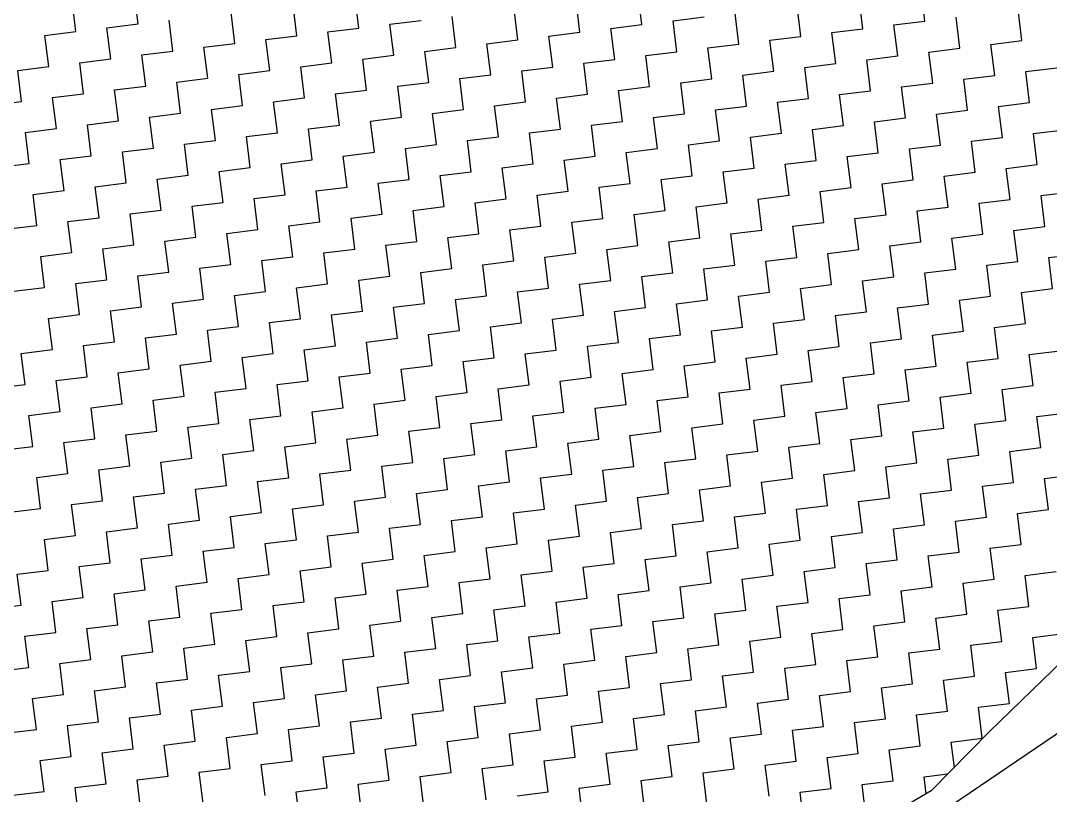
# Model space of a CAD drawing. Header units: metres. Extents: x 286056 to 292206, y 2024114 to 2027347.
# Drawn here: x 290904.5 to 291223.7, y 2025028 to 2025268.2 of the extents above; entities that cross this region are included whole.
import ezdxf

# ---------------------------------------------------------------- set-up
doc = ezdxf.new("R2010")
doc.units = ezdxf.units.M
doc.header["$LTSCALE"] = 0.3
doc.header["$MEASUREMENT"] = 0
doc.layers.add('POLY_HATCH', color=12, linetype='Continuous')
doc.layers.add('V_BOUND_LINE', color=7, linetype='Continuous')

# ---------------------------------------------------------------- blocks, each defined once
blk = doc.blocks.new('13')
at = {"layer": 'POLY_HATCH', "linetype": 'Continuous'}
for p, q in [((597.5, 223.75), (597.5, 225)), ((600, 223.75), (600, 225)), ((596.25, 223.75), (597.5, 223.75)), ((596.25, 222.5), (596.25, 223.75)), ((598.75, 223.75), (600, 223.75)), ((598.75, 222.5), (598.75, 223.75)), ((601.25, 222.5), (601.25, 223.75)), ((603.75, 222.5), (603.75, 223.75)), ((606.25, 222.5), (606.25, 223.75)), ((608.75, 222.5), (608.75, 223.75)), ((595, 222.5), (596.25, 222.5)), ((595, 221.25), (595, 222.5)), ((597.5, 222.5), (598.75, 222.5)), ((597.5, 221.25), (597.5, 222.5)), ((600, 222.5), (601.25, 222.5)), ((600, 221.25), (600, 222.5)), ((602.5, 222.5), (603.75, 222.5)), ((602.5, 221.25), (602.5, 222.5)), ((605, 222.5), (606.25, 222.5)), ((605, 221.25), (605, 222.5)), ((607.5, 222.5), (608.75, 222.5)), ((607.5, 221.25), (607.5, 222.5)), ((610, 222.5), (611.25, 222.5)), ((610, 221.25), (610, 222.5)), ((612.5, 221.25), (612.5, 222.5)), ((615, 221.25), (615, 222.5)), ((617.5, 221.25), (617.5, 222.5)), ((620, 221.25), (620, 222.5)), ((593.75, 221.25), (595, 221.25)), ((596.25, 221.25), (597.5, 221.25)), ((596.25, 220), (596.25, 221.25)), ((598.75, 221.25), (600, 221.25)), ((598.75, 220), (598.75, 221.25)), ((601.25, 221.25), (602.5, 221.25)), ((601.25, 220), (601.25, 221.25)), ((603.75, 221.25), (605, 221.25)), ((603.75, 220), (603.75, 221.25)), ((606.25, 221.25), (607.5, 221.25)), ((606.25, 220), (606.25, 221.25)), ((608.75, 221.25), (610, 221.25)), ((608.75, 220), (608.75, 221.25)), ((611.25, 221.25), (612.5, 221.25)), ((611.25, 220), (611.25, 221.25)), ((613.75, 221.25), (615, 221.25)), ((613.75, 220), (613.75, 221.25)), ((616.25, 221.25), (617.5, 221.25)), ((616.25, 220), (616.25, 221.25)), ((618.75, 221.25), (620, 221.25)), ((618.75, 220), (618.75, 221.25)), ((621.25, 221.25), (622.5, 221.25)), ((621.25, 220), (621.25, 221.25)), ((623.75, 220), (623.75, 221.25)), ((626.25, 220), (626.25, 221.25)), ((628.75, 220), (628.75, 221.25)), ((631.25, 220), (631.25, 221.25)), ((595, 220), (596.25, 220)), ((595, 218.75), (595, 220)), ((597.5, 220), (598.75, 220)), ((597.5, 218.75), (597.5, 220)), ((600, 220), (601.25, 220)), ((600, 218.75), (600, 220)), ((602.5, 220), (603.75, 220)), ((602.5, 218.75), (602.5, 220)), ((605, 220), (606.25, 220)), ((605, 218.75), (605, 220)), ((607.5, 220), (608.75, 220)), ((607.5, 218.75), (607.5, 220)), ((610, 220), (611.25, 220)), ((610, 218.75), (610, 220)), ((612.5, 220), (613.75, 220)), ((612.5, 218.75), (612.5, 220)), ((615, 220), (616.25, 220)), ((615, 218.75), (615, 220)), ((617.5, 220), (618.75, 220)), ((617.5, 218.75), (617.5, 220)), ((620, 220), (621.25, 220)), ((620, 218.75), (620, 220)), ((622.5, 220), (623.75, 220)), ((622.5, 218.75), (622.5, 220)), ((625, 220), (626.25, 220)), ((625, 218.75), (625, 220)), ((627.5, 220), (628.75, 220)), ((627.5, 218.75), (627.5, 220)), ((630, 220), (631.25, 220)), ((630, 218.75), (630, 220)), ((632.5, 218.75), (632.5, 220)), ((635, 218.75), (635, 220)), ((593.75, 218.75), (595, 218.75)), ((596.25, 218.75), (597.5, 218.75)), ((596.25, 217.5), (596.25, 218.75)), ((598.75, 218.75), (600, 218.75)), ((598.75, 217.5), (598.75, 218.75)), ((601.25, 218.75), (602.5, 218.75)), ((601.25, 217.5), (601.25, 218.75)), ((603.75, 218.75), (605, 218.75)), ((603.75, 217.5), (603.75, 218.75)), ((606.25, 218.75), (607.5, 218.75)), ((606.25, 217.5), (606.25, 218.75)), ((608.75, 218.75), (610, 218.75)), ((608.75, 217.5), (608.75, 218.75)), ((611.25, 218.75), (612.5, 218.75)), ((611.25, 217.5), (611.25, 218.75)), ((613.75, 218.75), (615, 218.75)), ((613.75, 217.5), (613.75, 218.75)), ((616.25, 218.75), (617.5, 218.75)), ((616.25, 217.5), (616.25, 218.75)), ((618.75, 218.75), (620, 218.75)), ((618.75, 217.5), (618.75, 218.75)), ((621.25, 218.75), (622.5, 218.75)), ((621.25, 217.5), (621.25, 218.75)), ((623.75, 218.75), (625, 218.75)), ((623.75, 217.5), (623.75, 218.75)), ((626.25, 218.75), (627.5, 218.75)), ((626.25, 217.5), (626.25, 218.75)), ((628.75, 218.75), (630, 218.75)), ((628.75, 217.5), (628.75, 218.75)), ((631.25, 218.75), (632.5, 218.75)), ((631.25, 217.5), (631.25, 218.75)), ((633.75, 218.75), (635, 218.75)), ((633.75, 217.5), (633.75, 218.75)), ((595, 217.5), (596.25, 217.5)), ((595, 216.25), (595, 217.5)), ((597.5, 217.5), (598.75, 217.5)), ((597.5, 216.25), (597.5, 217.5)), ((600, 217.5), (601.25, 217.5)), ((600, 216.25), (600, 217.5)), ((602.5, 217.5), (603.75, 217.5)), ((602.5, 216.25), (602.5, 217.5)), ((605, 217.5), (606.25, 217.5)), ((605, 216.25), (605, 217.5)), ((607.5, 217.5), (608.75, 217.5)), ((607.5, 216.25), (607.5, 217.5)), ((610, 217.5), (611.25, 217.5)), ((610, 216.25), (610, 217.5)), ((612.5, 217.5), (613.75, 217.5)), ((612.5, 216.25), (612.5, 217.5)), ((615, 217.5), (616.25, 217.5)), ((615, 216.25), (615, 217.5)), ((617.5, 217.5), (618.75, 217.5)), ((617.5, 216.25), (617.5, 217.5)), ((620, 217.5), (621.25, 217.5)), ((620, 216.25), (620, 217.5)), ((622.5, 217.5), (623.75, 217.5)), ((622.5, 216.25), (622.5, 217.5)), ((625, 217.5), (626.25, 217.5)), ((625, 216.25), (625, 217.5)), ((627.5, 217.5), (628.75, 217.5)), ((627.5, 216.25), (627.5, 217.5)), ((630, 217.5), (631.25, 217.5)), ((630, 216.25), (630, 217.5)), ((632.5, 217.5), (633.75, 217.5)), ((632.5, 216.25), (632.5, 217.5)), ((635, 217.5), (636.25, 217.5)), ((635, 216.25), (635, 217.5)), ((593.75, 216.25), (595, 216.25)), ((596.25, 216.25), (597.5, 216.25)), ((596.25, 215), (596.25, 216.25)), ((598.75, 216.25), (600, 216.25)), ((598.75, 215), (598.75, 216.25)), ((601.25, 216.25), (602.5, 216.25)), ((601.25, 215), (601.25, 216.25)), ((603.75, 216.25), (605, 216.25)), ((603.75, 215), (603.75, 216.25)), ((606.25, 216.25), (607.5, 216.25)), ((606.25, 215), (606.25, 216.25)), ((608.75, 216.25), (610, 216.25)), ((608.75, 215), (608.75, 216.25)), ((611.25, 216.25), (612.5, 216.25)), ((611.25, 215), (611.25, 216.25)), ((613.75, 216.25), (615, 216.25)), ((613.75, 215), (613.75, 216.25)), ((616.25, 216.25), (617.5, 216.25)), ((616.25, 215), (616.25, 216.25)), ((618.75, 216.25), (620, 216.25)), ((618.75, 215), (618.75, 216.25)), ((621.25, 216.25), (622.5, 216.25)), ((621.25, 215), (621.25, 216.25)), ((623.75, 216.25), (625, 216.25)), ((623.75, 215), (623.75, 216.25)), ((626.25, 216.25), (627.5, 216.25)), ((626.25, 215), (626.25, 216.25)), ((628.75, 216.25), (630, 216.25)), ((628.75, 215), (628.75, 216.25)), ((631.25, 216.25), (632.5, 216.25)), ((631.25, 215), (631.25, 216.25)), ((633.75, 216.25), (635, 216.25)), ((633.75, 215), (633.75, 216.25)), ((595, 215), (596.25, 215)), ((595, 213.75), (595, 215)), ((597.5, 215), (598.75, 215)), ((597.5, 213.75), (597.5, 215)), ((600, 215), (601.25, 215)), ((600, 213.75), (600, 215)), ((602.5, 215), (603.75, 215)), ((602.5, 213.75), (602.5, 215)), ((605, 215), (606.25, 215)), ((605, 213.75), (605, 215)), ((607.5, 215), (608.75, 215)), ((607.5, 213.75), (607.5, 215)), ((610, 215), (611.25, 215)), ((610, 213.75), (610, 215)), ((612.5, 215), (613.75, 215)), ((612.5, 213.75), (612.5, 215)), ((615, 215), (616.25, 215)), ((615, 213.75), (615, 215)), ((617.5, 215), (618.75, 215)), ((617.5, 213.75), (617.5, 215)), ((620, 215), (621.25, 215)), ((620, 213.75), (620, 215)), ((622.5, 215), (623.75, 215)), ((622.5, 213.75), (622.5, 215)), ((625, 215), (626.25, 215)), ((625, 213.75), (625, 215)), ((627.5, 215), (628.75, 215)), ((627.5, 213.75), (627.5, 215)), ((630, 215), (631.25, 215)), ((630, 213.75), (630, 215)), ((632.5, 215), (633.75, 215)), ((632.5, 213.75), (632.5, 215)), ((635, 215), (636.25, 215)), ((635, 213.75), (635, 215)), ((593.75, 213.75), (595, 213.75)), ((596.25, 213.75), (597.5, 213.75)), ((596.25, 212.5), (596.25, 213.75)), ((598.75, 213.75), (600, 213.75)), ((598.75, 212.5), (598.75, 213.75)), ((601.25, 213.75), (602.5, 213.75)), ((601.25, 212.5), (601.25, 213.75)), ((603.75, 213.75), (605, 213.75)), ((603.75, 212.5), (603.75, 213.75)), ((606.25, 213.75), (607.5, 213.75)), ((606.25, 212.5), (606.25, 213.75)), ((608.75, 213.75), (610, 213.75)), ((608.75, 212.5), (608.75, 213.75)), ((611.25, 213.75), (612.5, 213.75)), ((611.25, 212.5), (611.25, 213.75)), ((613.75, 213.75), (615, 213.75)), ((613.75, 212.5), (613.75, 213.75)), ((616.25, 213.75), (617.5, 213.75)), ((616.25, 212.5), (616.25, 213.75)), ((618.75, 213.75), (620, 213.75)), ((618.75, 212.5), (618.75, 213.75)), ((621.25, 213.75), (622.5, 213.75)), ((621.25, 212.5), (621.25, 213.75)), ((623.75, 213.75), (625, 213.75)), ((623.75, 212.5), (623.75, 213.75)), ((626.25, 213.75), (627.5, 213.75)), ((626.25, 212.5), (626.25, 213.75)), ((628.75, 213.75), (630, 213.75)), ((628.75, 212.5), (628.75, 213.75)), ((631.25, 213.75), (632.5, 213.75)), ((631.25, 212.5), (631.25, 213.75)), ((633.75, 213.75), (635, 213.75)), ((633.75, 212.5), (633.75, 213.75)), ((595, 212.5), (596.25, 212.5)), ((595, 211.25), (595, 212.5)), ((597.5, 212.5), (598.75, 212.5)), ((597.5, 211.25), (597.5, 212.5)), ((600, 212.5), (601.25, 212.5)), ((600, 211.25), (600, 212.5)), ((602.5, 212.5), (603.75, 212.5)), ((602.5, 211.25), (602.5, 212.5)), ((605, 212.5), (606.25, 212.5)), ((605, 211.25), (605, 212.5)), ((607.5, 212.5), (608.75, 212.5)), ((607.5, 211.25), (607.5, 212.5)), ((610, 212.5), (611.25, 212.5)), ((610, 211.25), (610, 212.5)), ((612.5, 212.5), (613.75, 212.5)), ((612.5, 211.25), (612.5, 212.5)), ((615, 212.5), (616.25, 212.5)), ((615, 211.25), (615, 212.5)), ((617.5, 212.5), (618.75, 212.5)), ((617.5, 211.25), (617.5, 212.5)), ((620, 212.5), (621.25, 212.5)), ((620, 211.25), (620, 212.5)), ((622.5, 212.5), (623.75, 212.5)), ((622.5, 211.25), (622.5, 212.5)), ((625, 212.5), (626.25, 212.5)), ((625, 211.25), (625, 212.5)), ((627.5, 212.5), (628.75, 212.5)), ((627.5, 211.25), (627.5, 212.5)), ((630, 212.5), (631.25, 212.5)), ((630, 211.25), (630, 212.5)), ((632.5, 212.5), (633.75, 212.5)), ((632.5, 211.25), (632.5, 212.5)), ((635, 212.5), (636.25, 212.5)), ((635, 211.25), (635, 212.5)), ((593.75, 211.25), (595, 211.25)), ((593.75, 210), (593.75, 211.25)), ((596.25, 211.25), (597.5, 211.25)), ((596.25, 210), (596.25, 211.25)), ((598.75, 211.25), (600, 211.25)), ((598.75, 210), (598.75, 211.25)), ((601.25, 211.25), (602.5, 211.25)), ((601.25, 210), (601.25, 211.25)), ((603.75, 211.25), (605, 211.25)), ((603.75, 210), (603.75, 211.25)), ((606.25, 211.25), (607.5, 211.25)), ((606.25, 210), (606.25, 211.25)), ((608.75, 211.25), (610, 211.25)), ((608.75, 210), (608.75, 211.25)), ((611.25, 211.25), (612.5, 211.25)), ((611.25, 210), (611.25, 211.25)), ((613.75, 211.25), (615, 211.25)), ((613.75, 210), (613.75, 211.25)), ((616.25, 211.25), (617.5, 211.25)), ((616.25, 210), (616.25, 211.25)), ((618.75, 211.25), (620, 211.25)), ((618.75, 210), (618.75, 211.25)), ((621.25, 211.25), (622.5, 211.25)), ((621.25, 210), (621.25, 211.25)), ((623.75, 211.25), (625, 211.25)), ((623.75, 210), (623.75, 211.25)), ((626.25, 211.25), (627.5, 211.25)), ((626.25, 210), (626.25, 211.25)), ((628.75, 211.25), (630, 211.25)), ((628.75, 210), (628.75, 211.25)), ((631.25, 211.25), (632.5, 211.25)), ((631.25, 210), (631.25, 211.25)), ((633.75, 211.25), (635, 211.25)), ((633.75, 210), (633.75, 211.25)), ((592.5, 210), (593.75, 210)), ((595, 210), (596.25, 210)), ((595, 208.75), (595, 210)), ((597.5, 210), (598.75, 210)), ((597.5, 208.75), (597.5, 210)), ((600, 210), (601.25, 210)), ((600, 208.75), (600, 210)), ((602.5, 210), (603.75, 210)), ((602.5, 208.75), (602.5, 210)), ((605, 210), (606.25, 210)), ((605, 208.75), (605, 210)), ((607.5, 210), (608.75, 210)), ((607.5, 208.75), (607.5, 210)), ((610, 210), (611.25, 210)), ((610, 208.75), (610, 210)), ((612.5, 210), (613.75, 210)), ((612.5, 208.75), (612.5, 210)), ((615, 210), (616.25, 210)), ((615, 208.75), (615, 210)), ((617.5, 210), (618.75, 210)), ((617.5, 208.75), (617.5, 210)), ((620, 210), (621.25, 210)), ((620, 208.75), (620, 210)), ((622.5, 210), (623.75, 210)), ((622.5, 208.75), (622.5, 210)), ((625, 210), (626.25, 210)), ((625, 208.75), (625, 210)), ((627.5, 210), (628.75, 210)), ((627.5, 208.75), (627.5, 210)), ((630, 210), (631.25, 210)), ((630, 208.75), (630, 210)), ((632.5, 210), (633.75, 210)), ((632.5, 208.75), (632.5, 210)), ((635, 210), (636.25, 210)), ((635, 208.75), (635, 210)), ((593.75, 208.75), (595, 208.75)), ((593.75, 207.5), (593.75, 208.75)), ((596.25, 208.75), (597.5, 208.75)), ((596.25, 207.5), (596.25, 208.75)), ((598.75, 208.75), (600, 208.75)), ((598.75, 207.5), (598.75, 208.75)), ((601.25, 208.75), (602.5, 208.75)), ((601.25, 207.5), (601.25, 208.75)), ((603.75, 208.75), (605, 208.75)), ((603.75, 207.5), (603.75, 208.75)), ((606.25, 208.75), (607.5, 208.75)), ((606.25, 207.5), (606.25, 208.75)), ((608.75, 208.75), (610, 208.75)), ((608.75, 207.5), (608.75, 208.75)), ((611.25, 208.75), (612.5, 208.75)), ((611.25, 207.5), (611.25, 208.75)), ((613.75, 208.75), (615, 208.75)), ((613.75, 207.5), (613.75, 208.75)), ((616.25, 208.75), (617.5, 208.75)), ((616.25, 207.5), (616.25, 208.75)), ((618.75, 208.75), (620, 208.75)), ((618.75, 207.5), (618.75, 208.75)), ((621.25, 208.75), (622.5, 208.75)), ((621.25, 207.5), (621.25, 208.75)), ((623.75, 208.75), (625, 208.75)), ((623.75, 207.5), (623.75, 208.75)), ((626.25, 208.75), (627.5, 208.75)), ((626.25, 207.5), (626.25, 208.75)), ((628.75, 208.75), (630, 208.75)), ((628.75, 207.5), (628.75, 208.75)), ((631.25, 208.75), (632.5, 208.75)), ((631.25, 207.5), (631.25, 208.75)), ((633.75, 208.75), (635, 208.75)), ((633.75, 207.5), (633.75, 208.75)), ((592.5, 207.5), (593.75, 207.5)), ((595, 207.5), (596.25, 207.5)), ((595, 206.25), (595, 207.5)), ((597.5, 207.5), (598.75, 207.5)), ((597.5, 206.25), (597.5, 207.5)), ((600, 207.5), (601.25, 207.5)), ((600, 206.25), (600, 207.5)), ((602.5, 207.5), (603.75, 207.5)), ((602.5, 206.25), (602.5, 207.5)), ((605, 207.5), (606.25, 207.5)), ((605, 206.25), (605, 207.5)), ((607.5, 207.5), (608.75, 207.5)), ((607.5, 206.25), (607.5, 207.5)), ((610, 207.5), (611.25, 207.5)), ((610, 206.25), (610, 207.5)), ((612.5, 207.5), (613.75, 207.5)), ((612.5, 206.25), (612.5, 207.5)), ((615, 207.5), (616.25, 207.5)), ((615, 206.25), (615, 207.5)), ((617.5, 207.5), (618.75, 207.5)), ((617.5, 206.25), (617.5, 207.5)), ((620, 207.5), (621.25, 207.5)), ((620, 206.25), (620, 207.5)), ((622.5, 207.5), (623.75, 207.5)), ((622.5, 206.25), (622.5, 207.5)), ((625, 207.5), (626.25, 207.5)), ((625, 206.25), (625, 207.5)), ((627.5, 207.5), (628.75, 207.5)), ((627.5, 206.25), (627.5, 207.5)), ((630, 207.5), (631.25, 207.5)), ((630, 206.25), (630, 207.5)), ((632.5, 207.5), (633.75, 207.5)), ((632.5, 206.25), (632.5, 207.5)), ((593.75, 206.25), (595, 206.25)), ((593.75, 205), (593.75, 206.25)), ((596.25, 206.25), (597.5, 206.25)), ((596.25, 205), (596.25, 206.25)), ((598.75, 206.25), (600, 206.25)), ((598.75, 205), (598.75, 206.25)), ((601.25, 206.25), (602.5, 206.25)), ((601.25, 205), (601.25, 206.25)), ((603.75, 206.25), (605, 206.25)), ((603.75, 205), (603.75, 206.25)), ((606.25, 206.25), (607.5, 206.25)), ((606.25, 205), (606.25, 206.25)), ((608.75, 206.25), (610, 206.25)), ((608.75, 205), (608.75, 206.25)), ((611.25, 206.25), (612.5, 206.25)), ((611.25, 205), (611.25, 206.25)), ((613.75, 206.25), (615, 206.25)), ((613.75, 205), (613.75, 206.25)), ((616.25, 206.25), (617.5, 206.25)), ((616.25, 205), (616.25, 206.25)), ((618.75, 206.25), (620, 206.25)), ((618.75, 205), (618.75, 206.25)), ((621.25, 206.25), (622.5, 206.25)), ((621.25, 205), (621.25, 206.25)), ((623.75, 206.25), (625, 206.25)), ((623.75, 205), (623.75, 206.25)), ((626.25, 206.25), (627.5, 206.25)), ((626.25, 205), (626.25, 206.25)), ((628.75, 206.25), (630, 206.25)), ((628.75, 205), (628.75, 206.25)), ((631.25, 206.25), (632.5, 206.25)), ((631.25, 205), (631.25, 206.25)), ((633.75, 206.25), (635, 206.25)), ((633.75, 205), (633.75, 206.25)), ((592.5, 205), (593.75, 205)), ((595, 205), (596.25, 205)), ((595, 203.75), (595, 205)), ((597.5, 205), (598.75, 205)), ((597.5, 203.75), (597.5, 205)), ((600, 205), (601.25, 205)), ((600, 203.75), (600, 205)), ((602.5, 205), (603.75, 205)), ((602.5, 203.75), (602.5, 205)), ((605, 205), (606.25, 205)), ((605, 203.75), (605, 205)), ((607.5, 205), (608.75, 205)), ((607.5, 203.75), (607.5, 205)), ((610, 205), (611.25, 205)), ((610, 203.75), (610, 205)), ((612.5, 205), (613.75, 205)), ((612.5, 203.75), (612.5, 205)), ((615, 205), (616.25, 205)), ((615, 203.75), (615, 205)), ((617.5, 205), (618.75, 205)), ((617.5, 203.75), (617.5, 205)), ((620, 205), (621.25, 205)), ((620, 203.75), (620, 205)), ((622.5, 205), (623.75, 205)), ((622.5, 203.75), (622.5, 205)), ((625, 205), (626.25, 205)), ((625, 203.75), (625, 205)), ((627.5, 205), (628.75, 205)), ((627.5, 203.75), (627.5, 205)), ((630, 205), (631.25, 205)), ((630, 203.75), (630, 205)), ((632.5, 205), (633.75, 205)), ((632.5, 203.75), (632.5, 205)), ((593.75, 203.75), (595, 203.75)), ((593.75, 202.5), (593.75, 203.75)), ((596.25, 203.75), (597.5, 203.75)), ((596.25, 202.5), (596.25, 203.75)), ((598.75, 203.75), (600, 203.75)), ((598.75, 202.5), (598.75, 203.75)), ((601.25, 203.75), (602.5, 203.75)), ((601.25, 202.5), (601.25, 203.75)), ((603.75, 203.75), (605, 203.75)), ((603.75, 202.5), (603.75, 203.75)), ((606.25, 203.75), (607.5, 203.75)), ((606.25, 202.5), (606.25, 203.75)), ((608.75, 203.75), (610, 203.75)), ((608.75, 202.5), (608.75, 203.75)), ((611.25, 203.75), (612.5, 203.75)), ((611.25, 202.5), (611.25, 203.75)), ((613.75, 203.75), (615, 203.75)), ((613.75, 202.5), (613.75, 203.75)), ((616.25, 203.75), (617.5, 203.75)), ((616.25, 202.5), (616.25, 203.75)), ((618.75, 203.75), (620, 203.75)), ((618.75, 202.5), (618.75, 203.75)), ((621.25, 203.75), (622.5, 203.75)), ((621.25, 202.5), (621.25, 203.75)), ((623.75, 203.75), (625, 203.75)), ((623.75, 202.5), (623.75, 203.75)), ((626.25, 203.75), (627.5, 203.75)), ((626.25, 202.5), (626.25, 203.75)), ((628.75, 203.75), (630, 203.75)), ((628.75, 202.5), (628.75, 203.75)), ((631.25, 203.75), (632.5, 203.75)), ((631.25, 202.5), (631.25, 203.75)), ((633.75, 203.75), (635, 203.75)), ((633.75, 202.5), (633.75, 203.75)), ((592.5, 202.5), (593.75, 202.5)), ((592.5, 201.25), (592.5, 202.5)), ((595, 202.5), (596.25, 202.5)), ((595, 201.25), (595, 202.5)), ((597.5, 202.5), (598.75, 202.5)), ((597.5, 201.25), (597.5, 202.5)), ((600, 202.5), (601.25, 202.5)), ((600, 201.25), (600, 202.5)), ((602.5, 202.5), (603.75, 202.5)), ((602.5, 201.25), (602.5, 202.5)), ((605, 202.5), (606.25, 202.5)), ((605, 201.25), (605, 202.5)), ((607.5, 202.5), (608.75, 202.5)), ((607.5, 201.25), (607.5, 202.5)), ((610, 202.5), (611.25, 202.5)), ((610, 201.25), (610, 202.5)), ((612.5, 202.5), (613.75, 202.5)), ((612.5, 201.25), (612.5, 202.5)), ((615, 202.5), (616.25, 202.5)), ((615, 201.25), (615, 202.5)), ((617.5, 202.5), (618.75, 202.5)), ((617.5, 201.25), (617.5, 202.5)), ((620, 202.5), (621.25, 202.5)), ((620, 201.25), (620, 202.5)), ((622.5, 202.5), (623.75, 202.5)), ((622.5, 201.25), (622.5, 202.5)), ((625, 202.5), (626.25, 202.5)), ((625, 201.25), (625, 202.5)), ((627.5, 202.5), (628.75, 202.5)), ((627.5, 201.25), (627.5, 202.5)), ((630, 202.5), (631.25, 202.5)), ((630, 201.25), (630, 202.5)), ((632.5, 202.5), (633.75, 202.5)), ((632.5, 201.25), (632.5, 202.5)), ((591.25, 201.25), (592.5, 201.25)), ((593.75, 201.25), (595, 201.25)), ((593.75, 200), (593.75, 201.25)), ((596.25, 201.25), (597.5, 201.25)), ((596.25, 200), (596.25, 201.25)), ((598.75, 201.25), (600, 201.25)), ((598.75, 200), (598.75, 201.25)), ((601.25, 201.25), (602.5, 201.25)), ((601.25, 200), (601.25, 201.25)), ((603.75, 201.25), (605, 201.25)), ((603.75, 200), (603.75, 201.25)), ((606.25, 201.25), (607.5, 201.25)), ((606.25, 200), (606.25, 201.25)), ((608.75, 201.25), (610, 201.25)), ((608.75, 200), (608.75, 201.25)), ((611.25, 201.25), (612.5, 201.25)), ((611.25, 200), (611.25, 201.25)), ((613.75, 201.25), (615, 201.25)), ((613.75, 200), (613.75, 201.25)), ((616.25, 201.25), (617.5, 201.25)), ((616.25, 200), (616.25, 201.25)), ((618.75, 201.25), (620, 201.25)), ((618.75, 200), (618.75, 201.25)), ((621.25, 201.25), (622.5, 201.25)), ((621.25, 200), (621.25, 201.25)), ((623.75, 201.25), (625, 201.25)), ((623.75, 200), (623.75, 201.25)), ((626.25, 201.25), (627.5, 201.25)), ((626.25, 200), (626.25, 201.25)), ((628.75, 201.25), (630, 201.25)), ((628.75, 200), (628.75, 201.25)), ((631.25, 201.25), (632.5, 201.25)), ((631.25, 200), (631.25, 201.25)), ((633.75, 201.25), (635, 201.25)), ((633.75, 200), (633.75, 201.25)), ((592.5, 200), (593.75, 200)), ((592.5, 198.75), (592.5, 200)), ((595, 200), (596.25, 200)), ((595, 198.75), (595, 200)), ((597.5, 200), (598.75, 200)), ((597.5, 198.75), (597.5, 200)), ((600, 200), (601.25, 200)), ((600, 198.75), (600, 200)), ((602.5, 200), (603.75, 200)), ((602.5, 198.75), (602.5, 200)), ((605, 200), (606.25, 200)), ((605, 198.75), (605, 200)), ((607.5, 200), (608.75, 200)), ((607.5, 198.75), (607.5, 200)), ((610, 200), (611.25, 200)), ((610, 198.75), (610, 200)), ((612.5, 200), (613.75, 200)), ((612.5, 198.75), (612.5, 200)), ((615, 200), (616.25, 200)), ((615, 198.75), (615, 200)), ((617.5, 200), (618.75, 200)), ((617.5, 198.75), (617.5, 200)), ((620, 200), (621.25, 200)), ((620, 198.75), (620, 200)), ((622.5, 200), (623.75, 200)), ((622.5, 198.75), (622.5, 200)), ((625, 200), (626.25, 200)), ((625, 198.75), (625, 200)), ((627.5, 200), (628.75, 200)), ((627.5, 198.75), (627.5, 200)), ((630, 200), (631.25, 200)), ((630, 198.75), (630, 200)), ((632.5, 200), (633.75, 200)), ((632.5, 198.75), (632.5, 200)), ((591.25, 198.75), (592.5, 198.75)), ((593.75, 198.75), (595, 198.75)), ((593.75, 197.5), (593.75, 198.75)), ((596.25, 198.75), (597.5, 198.75)), ((596.25, 197.5), (596.25, 198.75)), ((598.75, 198.75), (600, 198.75)), ((598.75, 197.5), (598.75, 198.75)), ((601.25, 198.75), (602.5, 198.75)), ((601.25, 197.5), (601.25, 198.75)), ((603.75, 198.75), (605, 198.75)), ((603.75, 197.5), (603.75, 198.75)), ((606.25, 198.75), (607.5, 198.75)), ((606.25, 197.5), (606.25, 198.75)), ((608.75, 198.75), (610, 198.75)), ((608.75, 197.5), (608.75, 198.75)), ((611.25, 198.75), (612.5, 198.75)), ((611.25, 197.5), (611.25, 198.75)), ((613.75, 198.75), (615, 198.75)), ((613.75, 197.5), (613.75, 198.75)), ((616.25, 198.75), (617.5, 198.75)), ((616.25, 197.5), (616.25, 198.75)), ((618.75, 198.75), (620, 198.75)), ((618.75, 197.5), (618.75, 198.75)), ((621.25, 198.75), (622.5, 198.75)), ((621.25, 197.5), (621.25, 198.75)), ((623.75, 198.75), (625, 198.75)), ((623.75, 197.5), (623.75, 198.75)), ((626.25, 198.75), (627.5, 198.75)), ((626.25, 197.5), (626.25, 198.75)), ((628.75, 198.75), (630, 198.75)), ((628.75, 197.5), (628.75, 198.75)), ((631.25, 198.75), (632.5, 198.75)), ((631.25, 197.5), (631.25, 198.75)), ((592.5, 197.5), (593.75, 197.5)), ((592.5, 196.25), (592.5, 197.5)), ((595, 197.5), (596.25, 197.5)), ((595, 196.25), (595, 197.5)), ((597.5, 197.5), (598.75, 197.5)), ((597.5, 196.25), (597.5, 197.5)), ((600, 197.5), (601.25, 197.5)), ((600, 196.25), (600, 197.5)), ((602.5, 197.5), (603.75, 197.5)), ((602.5, 196.25), (602.5, 197.5)), ((605, 197.5), (606.25, 197.5)), ((605, 196.25), (605, 197.5)), ((607.5, 197.5), (608.75, 197.5)), ((607.5, 196.25), (607.5, 197.5)), ((610, 197.5), (611.25, 197.5)), ((610, 196.25), (610, 197.5)), ((612.5, 197.5), (613.75, 197.5)), ((612.5, 196.25), (612.5, 197.5)), ((615, 197.5), (616.25, 197.5)), ((615, 196.25), (615, 197.5)), ((617.5, 197.5), (618.75, 197.5)), ((617.5, 196.25), (617.5, 197.5)), ((620, 197.5), (621.25, 197.5)), ((620, 196.25), (620, 197.5)), ((622.5, 197.5), (623.75, 197.5)), ((622.5, 196.25), (622.5, 197.5)), ((625, 197.5), (626.25, 197.5)), ((625, 196.25), (625, 197.5)), ((627.5, 197.5), (628.75, 197.5)), ((627.5, 196.25), (627.5, 197.5)), ((630, 197.5), (631.25, 197.5)), ((630, 196.25), (630, 197.5)), ((632.5, 197.5), (633.75, 197.5)), ((632.5, 196.25), (632.5, 197.5)), ((591.25, 196.25), (592.5, 196.25)), ((593.75, 196.25), (595, 196.25)), ((593.75, 195), (593.75, 196.25)), ((596.25, 196.25), (597.5, 196.25)), ((596.25, 195), (596.25, 196.25)), ((598.75, 196.25), (600, 196.25)), ((598.75, 195), (598.75, 196.25)), ((601.25, 196.25), (602.5, 196.25)), ((601.25, 195), (601.25, 196.25)), ((603.75, 196.25), (605, 196.25)), ((603.75, 195), (603.75, 196.25)), ((606.25, 196.25), (607.5, 196.25)), ((606.25, 195), (606.25, 196.25)), ((608.75, 196.25), (610, 196.25)), ((608.75, 195), (608.75, 196.25)), ((611.25, 196.25), (612.5, 196.25)), ((611.25, 195), (611.25, 196.25)), ((613.75, 196.25), (615, 196.25)), ((613.75, 195), (613.75, 196.25)), ((616.25, 196.25), (617.5, 196.25)), ((616.25, 195), (616.25, 196.25)), ((618.75, 196.25), (620, 196.25)), ((618.75, 195), (618.75, 196.25)), ((621.25, 196.25), (622.5, 196.25)), ((621.25, 195), (621.25, 196.25)), ((623.75, 196.25), (625, 196.25)), ((623.75, 195), (623.75, 196.25)), ((626.25, 196.25), (627.5, 196.25)), ((626.25, 195), (626.25, 196.25)), ((628.75, 196.25), (630, 196.25)), ((628.75, 195), (628.75, 196.25)), ((631.25, 196.25), (632.5, 196.25)), ((631.25, 195), (631.25, 196.25)), ((592.5, 195), (593.75, 195)), ((592.5, 193.75), (592.5, 195)), ((595, 195), (596.25, 195)), ((595, 193.75), (595, 195)), ((597.5, 195), (598.75, 195)), ((597.5, 193.75), (597.5, 195)), ((600, 195), (601.25, 195)), ((600, 193.75), (600, 195)), ((602.5, 195), (603.75, 195)), ((602.5, 193.75), (602.5, 195)), ((605, 195), (606.25, 195)), ((605, 193.75), (605, 195)), ((607.5, 195), (608.75, 195)), ((607.5, 193.75), (607.5, 195)), ((610, 195), (611.25, 195)), ((610, 193.75), (610, 195)), ((612.5, 195), (613.75, 195)), ((612.5, 193.75), (612.5, 195)), ((615, 195), (616.25, 195)), ((615, 193.75), (615, 195)), ((617.5, 195), (618.75, 195)), ((617.5, 193.75), (617.5, 195)), ((620, 195), (621.25, 195)), ((620, 193.75), (620, 195)), ((622.5, 195), (623.75, 195)), ((622.5, 193.75), (622.5, 195)), ((625, 195), (626.25, 195)), ((625, 193.75), (625, 195)), ((627.5, 195), (628.75, 195)), ((627.5, 193.75), (627.5, 195)), ((630, 195), (631.25, 195)), ((630, 193.75), (630, 195)), ((632.5, 195), (633.75, 195)), ((632.5, 193.75), (632.5, 195)), ((591.25, 193.75), (592.5, 193.75)), ((593.75, 193.75), (595, 193.75)), ((593.75, 192.5), (593.75, 193.75)), ((596.25, 193.75), (597.5, 193.75)), ((596.25, 192.5), (596.25, 193.75)), ((598.75, 193.75), (600, 193.75)), ((598.75, 192.5), (598.75, 193.75)), ((601.25, 193.75), (602.5, 193.75)), ((601.25, 192.5), (601.25, 193.75)), ((603.75, 193.75), (605, 193.75)), ((603.75, 192.5), (603.75, 193.75)), ((606.25, 193.75), (607.5, 193.75)), ((606.25, 192.5), (606.25, 193.75)), ((608.75, 193.75), (610, 193.75)), ((608.75, 192.5), (608.75, 193.75)), ((611.25, 193.75), (612.5, 193.75)), ((611.25, 192.5), (611.25, 193.75)), ((613.75, 193.75), (615, 193.75)), ((613.75, 192.5), (613.75, 193.75)), ((616.25, 193.75), (617.5, 193.75)), ((616.25, 192.5), (616.25, 193.75)), ((618.75, 193.75), (620, 193.75)), ((618.75, 192.5), (618.75, 193.75)), ((621.25, 193.75), (622.5, 193.75)), ((621.25, 192.5), (621.25, 193.75)), ((623.75, 193.75), (625, 193.75)), ((623.75, 192.5), (623.75, 193.75)), ((626.25, 193.75), (627.5, 193.75)), ((626.25, 192.5), (626.25, 193.75)), ((628.75, 193.75), (630, 193.75)), ((628.75, 192.5), (628.75, 193.75)), ((631.25, 193.75), (632.5, 193.75)), ((631.25, 192.5), (631.25, 193.75)), ((602.5, 192.5), (603.75, 192.5)), ((602.5, 191.25), (602.5, 192.5)), ((605, 192.5), (606.25, 192.5)), ((605, 191.25), (605, 192.5)), ((607.5, 192.5), (608.75, 192.5)), ((607.5, 191.25), (607.5, 192.5)), ((610, 192.5), (611.25, 192.5)), ((610, 191.25), (610, 192.5)), ((612.5, 192.5), (613.75, 192.5)), ((612.5, 191.25), (612.5, 192.5)), ((615, 192.5), (616.25, 192.5)), ((615, 191.25), (615, 192.5)), ((617.5, 192.5), (618.75, 192.5)), ((617.5, 191.25), (617.5, 192.5)), ((620, 192.5), (621.25, 192.5)), ((620, 191.25), (620, 192.5)), ((622.5, 192.5), (623.75, 192.5)), ((622.5, 191.25), (622.5, 192.5)), ((625, 192.5), (626.25, 192.5)), ((625, 191.25), (625, 192.5)), ((627.5, 192.5), (628.75, 192.5)), ((627.5, 191.25), (627.5, 192.5)), ((630, 192.5), (631.25, 192.5)), ((630, 191.25), (630, 192.5)), ((611.25, 191.25), (612.5, 191.25)), ((613.75, 191.25), (615, 191.25)), ((613.75, 190), (613.75, 191.25)), ((616.25, 191.25), (617.5, 191.25)), ((616.25, 190), (616.25, 191.25)), ((618.75, 191.25), (620, 191.25)), ((618.75, 190), (618.75, 191.25)), ((621.25, 191.25), (622.5, 191.25)), ((621.25, 190), (621.25, 191.25)), ((623.75, 191.25), (625, 191.25)), ((623.75, 190), (623.75, 191.25)), ((626.25, 191.25), (627.5, 191.25)), ((626.25, 190), (626.25, 191.25)), ((628.75, 191.25), (630, 191.25)), ((628.75, 190.229), (628.75, 191.25)), ((622.5, 190), (623.75, 190)), ((622.5, 188.75), (622.5, 190)), ((625, 190), (626.25, 190)), ((625, 188.75), (625, 190)), ((627.5, 190), (628.462, 190)), ((627.5, 189.317), (627.5, 190))]:
    blk.add_line(p, q, dxfattribs=at)
at = {"layer": 'POLY_HATCH'}
for p, q in [((634.74, 194.821), (630.321, 191.475)), ((630.321, 191.475), (627.717, 189.409)), ((627.717, 189.409), (622.36, 187.134))]:
    blk.add_line(p, q, dxfattribs=at)
at = {"layer": 'V_BOUND_LINE'}
blk.add_line((643.709, 196.533), (623.59, 186.26), dxfattribs=at)

msp = doc.modelspace()

# ---------------------------------------------------------------- block references
at = {"xscale": 7.751650312977041, "yscale": 7.751650312977041, "zscale": 7.751650312977041, "rotation": 7.058277928675759}
msp.add_blockref('13', (286538.24, 2022974.39), dxfattribs=at)

doc.saveas('drawing.dxf')
